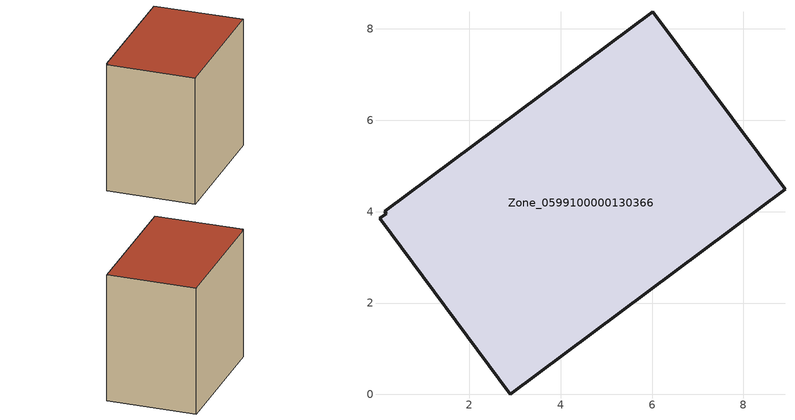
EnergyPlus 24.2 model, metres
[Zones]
Zone_0599100000130366
 floor ground (C_G): 0.03,3.86 0.17,3.96 0.14,4.01 6.01,8.38 8.91,4.49 2.89,0 z0
 wall outside (C_F): 8.91,4.49 6.01,8.38 0.14,4.01 0.17,3.96 0.03,3.86 2.89,0 8.91,4.49 z0:7.1
 roof outside (C_R): 0.17,3.96 0.03,3.86 2.89,0 8.91,4.49 6.01,8.38 0.14,4.01 z7.1
[BUILDING]
Pand.0599100000130366: North Axis=0; Terrain=City; Loads Convergence Tolerance Value=0.04; Temperature Convergence Tolerance Value=0.4; Solar Distribution=FullExterior; Maximum Number of Warmup Days=25; Minimum Number of Warmup Days=1
[Site:Location]
Rotterdam.The.Hague.AP_ZH_NLD Design_Conditions: Latitude=51.96; Longitude=4.45; Time Zone=1; Elevation=-4.5
[SITE:GROUNDTEMPERATURE:BUILDINGSURFACE]
18, 18, 18, 18, 18, 18, 18, 18, 18, 18, 18, 18
[MATERIAL] Thermal Absorptance=0.9; Solar Absorptance=0.7; Visible Absorptance=0.7
Name | Roughness | Thickness | Conductivity | Density | Specific Heat
G.TI.1946 | MediumSmooth | 0.15 | 1 | 540 | 1210
F.TI.1946 | Rough | 0.3 | 0.857143 | 1920 | 840
R.TI.1946 | MediumRough | 0.2 | 0.1 | 1500 | 1000
[CONSTRUCTION]
C_G: G.TI.1946
C_F: F.TI.1946
C_R: R.TI.1946
[ZONE]
Zone_0599100000130366: Type=1; Multiplier=1; Ceiling Height=Autocalculate; Volume=Autocalculate; Floor Area=autocalculate; Part of Total Floor Area=Yes
[ZONEINFILTRATION:DESIGNFLOWRATE]
Infil_Zone_0599100000130366: Zone or ZoneList or Space or SpaceList=Zone_0599100000130366; Schedule=AlwaysOn; Design Flow Rate Calculation Method=Flow/Area; Flow Rate per Floor Area=0.003; Constant Term Coefficient=1; Temperature Term Coefficient=0; Velocity Term Coefficient=0; Velocity Squared Term Coefficient=0
[HVACTEMPLATE:ZONE:IDEALLOADSAIRSYSTEM]
Zone_0599100000130366: Maximum Heating Supply Air Temperature=50; Minimum Cooling Supply Air Temperature=13; Maximum Heating Supply Air Humidity Ratio=0.0156; Minimum Cooling Supply Air Humidity Ratio=0.0077; Heating Limit=NoLimit; Cooling Limit=NoLimit; Dehumidification Control Type=ConstantSensibleHeatRatio; Cooling Sensible Heat Ratio=0.7; Dehumidification Setpoint=60; Humidification Control Type=None; Humidification Setpoint=30; Outdoor Air Method=None; Outdoor Air Flow Rate per Person=0.00944; Outdoor Air Flow Rate per Zone Floor Area=0; Outdoor Air Flow Rate per Zone=0; Demand Controlled Ventilation Type=None; Outdoor Air Economizer Type=NoEconomizer; Heat Recovery Type=None; Sensible Heat Recovery Effectiveness=0.7; Latent Heat Recovery Effectiveness=0.65
[ZONECONTROL:THERMOSTAT]
ThermostatControl_Zone_0599100000130366: Zone or ZoneList=Zone_0599100000130366; Control Type Schedule=DualSetpointControlType; Control 1=Thermostat_Zone_0599100000130366; Temperature Difference Between Cutout And Setpoint=0
[THERMOSTATSETPOINT:DUALSETPOINT]
Thermostat_Zone_0599100000130366: Heating Setpoint Temperature Schedule=HeatingSetpoint_Zone_0599100000130366; Cooling Setpoint Temperature Schedule=CoolingSetpoint_Zone_0599100000130366
[SCHEDULE:COMPACT]
HeatingSetpoint_Zone_0599100000130366: Through: 12/31, For: AllDays, Until: 24:00, 21
CoolingSetpoint_Zone_0599100000130366: Through: 12/31, For: AllDays, Until: 24:00, 24
DualSetpointControlType: Through: 12/31, For: AllDays, Until: 24:00, 4
AlwaysOn: Through: 12/31, For: AllDays, Until: 24:00, 1
